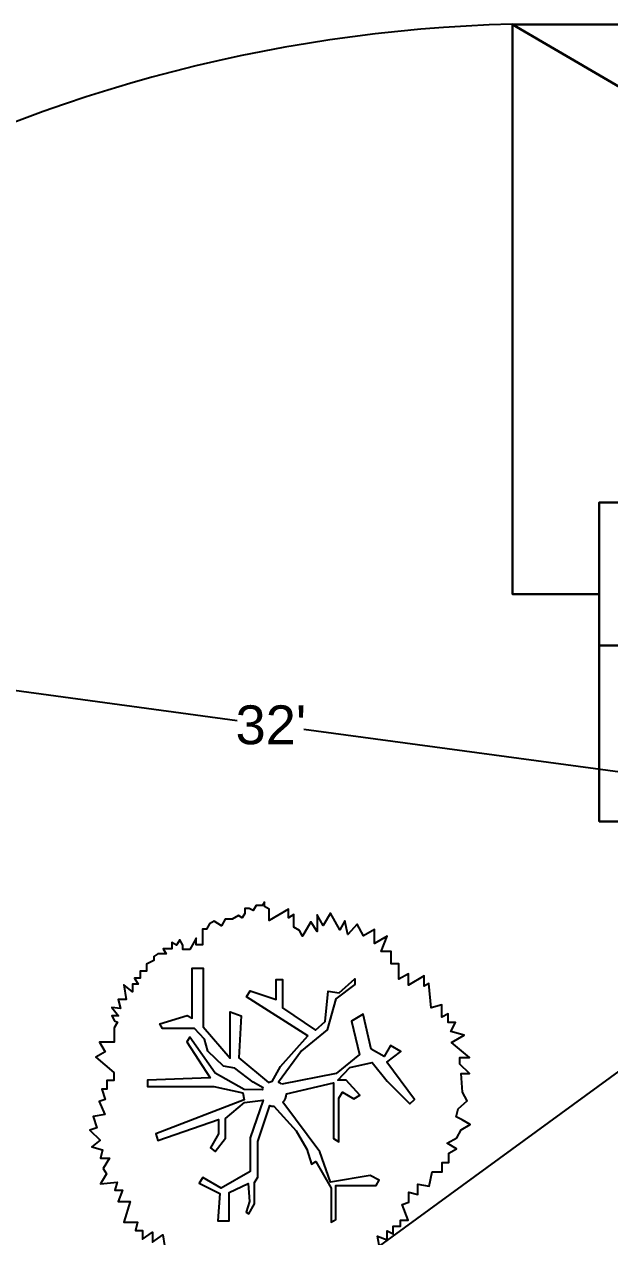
# Model space of a CAD drawing. Header units: millimetres. Extents: x -419 to 20046, y -14642 to 2638.
# Drawn here: x 2773.8 to 2924.6, y -9104.7 to -8792.7 of the extents above; entities that cross this region are included whole.
import ezdxf

# ---------------------------------------------------------------- set-up
doc = ezdxf.new("R2010")
doc.units = ezdxf.units.MM
doc.layers.add('PDF2_0', color=7, linetype='Continuous', true_color=0x636466)
doc.layers.add('PDF2_Text', color=7, linetype='Continuous')
doc.styles.add('PDF Arial', font='arial.ttf')

msp = doc.modelspace()

# ---------------------------------------------------------------- linework, layer by layer
at = {"layer": 'PDF2_0', "color": 7, "lineweight": 30}
for points in [[(2921.863, -8939.332), (2899.522, -8939.332), (2899.522, -8792.75), (3026.124, -8792.75), (3038.748, -8813.911)], [(2935.85, -8813.911), (2899.522, -8792.75)], [(3026.305, -8903.096), (2935.85, -8903.096), (2935.85, -8952.592), (2921.863, -8952.592)], [(2938.665, -8997.82), (2921.863, -8997.82), (2921.863, -8915.719), (2935.85, -8915.719)]]:
    msp.add_lwpolyline(points, dxfattribs=at)
at = {"layer": 'PDF2_0', "color": 7, "lineweight": 25}
for points in [[(2724.423, -8957.678), (2828.683, -8971.846)], [(2950.199, -8988.284), (2845.848, -8974.207)], [(2949.109, -9045.863), (2715.614, -9216.149), (2541.423, -9216.149)]]:
    msp.add_lwpolyline(points, dxfattribs=at)
at = {"layer": 'PDF2_0', "color": 3, "lineweight": 25}
msp.add_lwpolyline([(2865.374, -9107.802), (2864.738, -9104.532), (2867.281, -9105.531), (2867.281, -9103.17), (2868.825, -9103.987), (2868.825, -9101.989), (2870.732, -9101.989), (2870.732, -9100.445), (2872.64, -9100.445), (2871.096, -9096.449), (2872.821, -9095.813), (2872.821, -9093.271), (2875.183, -9093.815), (2875.183, -9091.182), (2878.089, -9091.727), (2878.815, -9088.003), (2881.449, -9088.003), (2881.449, -9085.642), (2883.175, -9085.642), (2883.175, -9083.19), (2885.082, -9082.1), (2882.72, -9080.647), (2885.173, -9079.284), (2886.353, -9077.196), (2888.624, -9075.833), (2886.535, -9074.653), (2884.991, -9073.835), (2885.536, -9071.837), (2887.897, -9069.748), (2886.626, -9067.478), (2886.353, -9062.665), (2888.442, -9062.665), (2885.99, -9060.303), (2885.99, -9058.578), (2888.442, -9058.578), (2883.81, -9054.763), (2887.08, -9052.856), (2883.629, -9051.857), (2884.9, -9049.587), (2882.993, -9049.587), (2882.993, -9047.316), (2881.358, -9048.224), (2881.358, -9045.046), (2878.634, -9045.772), (2877.998, -9039.506), (2876.817, -9040.232), (2876.817, -9037.598), (2872.73, -9039.96), (2872.73, -9037.054), (2870.278, -9038.416), (2870.278, -9034.511), (2868.28, -9034.511), (2868.28, -9031.332), (2865.737, -9031.332), (2867.281, -9027.336), (2864.012, -9029.243), (2864.012, -9025.61), (2861.196, -9027.245), (2859.562, -9024.248), (2857.11, -9026.973), (2856.383, -9023.431), (2855.112, -9025.701), (2852.659, -9021.433), (2850.752, -9024.611), (2849.208, -9021.887), (2849.208, -9026.155), (2847.574, -9023.703), (2845.485, -9027.336), (2844.667, -9025.883), (2843.214, -9025.065), (2843.214, -9021.796), (2841.852, -9022.613), (2841.852, -9020.434), (2836.857, -9023.34), (2836.857, -9020.434), (2835.676, -9019.707), (2835.676, -9018.617), (2835.131, -9019.435), (2833.497, -9019.435), (2832.77, -9020.797), (2831.771, -9020.252), (2830.59, -9020.252), (2830.59, -9021.524), (2829.955, -9022.613), (2828.956, -9022.068), (2827.321, -9022.977), (2825.595, -9022.977), (2824.596, -9024.702), (2822.689, -9023.522), (2821.508, -9024.157), (2820.782, -9025.52), (2819.692, -9025.52), (2819.692, -9029.606), (2818.057, -9029.606), (2818.057, -9027.881), (2817.149, -9029.606), (2816.423, -9030.787), (2814.697, -9030.787), (2814.697, -9029.697), (2813.88, -9028.335), (2813.062, -9029.697), (2811.791, -9028.971), (2811.791, -9030.605), (2809.611, -9030.605), (2810.338, -9031.877), (2808.249, -9031.877), (2807.159, -9032.603), (2807.159, -9033.602), (2805.343, -9034.601), (2805.343, -9036.327), (2803.708, -9036.327), (2803.708, -9038.143), (2802.255, -9038.143), (2803.163, -9039.687), (2801.71, -9039.687), (2801.71, -9041.685), (2799.439, -9039.869), (2800.075, -9043.683), (2797.986, -9043.683), (2798.622, -9045.954), (2796.352, -9045.681), (2798.077, -9047.861), (2796.352, -9047.861), (2797.078, -9049.133), (2797.805, -9049.496), (2796.987, -9050.949), (2796.987, -9054.672), (2793.173, -9054.672), (2794.626, -9057.125), (2792.265, -9058.487), (2796.897, -9062.483), (2796.897, -9064.481), (2795.08, -9064.481), (2795.08, -9066.751), (2793.809, -9066.751), (2794.626, -9069.385), (2793.082, -9069.93), (2794.535, -9073.29), (2791.538, -9073.744), (2792.537, -9076.651), (2790.721, -9077.286), (2793.355, -9079.829), (2791.266, -9081.555), (2793.99, -9082.372), (2793.445, -9084.461), (2795.807, -9084.461), (2794.172, -9087.186), (2794.989, -9088.548), (2793.445, -9091.091), (2797.714, -9090.637), (2797.169, -9092.726), (2799.167, -9092.726), (2797.986, -9095.632), (2801.074, -9095.632), (2799.439, -9100.99), (2802.981, -9100.99), (2802.436, -9103.079), (2804.253, -9103.079), (2804.253, -9105.349), (2806.887, -9103.533), (2806.887, -9106.076), (2809.52, -9104.26), (2809.974, -9106.984)], dxfattribs=at)
for points in [[(2835.313, -9066.388), (2832.77, -9064.935), (2828.047, -9061.302), (2825.141, -9060.848), (2821.054, -9056.943), (2820.237, -9053.855), (2817.694, -9051.131), (2809.43, -9051.131), (2808.703, -9049.95), (2815.787, -9047.77), (2817.058, -9048.497), (2817.058, -9035.6), (2819.874, -9035.6), (2819.874, -9050.676), (2826.867, -9058.759), (2826.867, -9046.862), (2829.682, -9047.861), (2829.046, -9058.668), (2836.675, -9065.026, -0.0799846), (2837.656, -9064.691)], [(2837.674, -9064.753), (2839.763, -9060.939), (2846.847, -9053.038), (2831.044, -9042.957), (2831.953, -9041.413), (2838.673, -9043.683), (2838.673, -9038.507), (2840.308, -9038.507), (2840.308, -9045.772), (2848.845, -9051.585), (2851.297, -9049.314), (2852.114, -9041.504), (2854.93, -9041.958), (2858.926, -9038.325), (2858.926, -9039.778), (2854.022, -9043.502), (2851.842, -9051.494), (2845.212, -9056.852), (2839.309, -9064.935, -0.0744148), (2840.099, -9065.371)], [(2835.257, -9066.335, 0.0467476), (2835.041, -9066.933), (2830.409, -9066.842), (2822.962, -9062.574), (2816.423, -9053.31), (2815.696, -9054.582), (2821.69, -9063.845), (2805.524, -9064.39), (2805.524, -9066.025), (2822.598, -9066.025), (2830.136, -9067.66), (2830.409, -9069.476), (2807.704, -9078.195), (2808.249, -9079.92), (2823.87, -9074.562), (2823.87, -9078.195), (2821.781, -9081.827), (2822.962, -9082.736), (2825.686, -9079.375), (2825.686, -9074.289), (2830.5, -9070.203), (2835.313, -9069.567), (2831.953, -9079.284), (2831.953, -9087.912), (2824.505, -9092.181), (2819.783, -9089.456), (2818.875, -9090.909), (2824.142, -9093.543), (2823.688, -9100.627), (2826.594, -9100.627), (2826.594, -9093.361), (2831.499, -9091), (2831.862, -9095.632), (2830.954, -9098.356), (2831.68, -9098.81), (2833.133, -9096.268), (2833.133, -9090.728), (2833.951, -9089.365), (2833.951, -9080.193), (2837.033, -9070.935, 0.0830971), (2838.128, -9071.111), (2843.85, -9077.468), (2846.575, -9082.191), (2847.755, -9086.005), (2848.936, -9085.369), (2852.841, -9092.181), (2852.841, -9100.99), (2854.022, -9100.264), (2854.022, -9091.545), (2864.466, -9091.545), (2865.192, -9090.183), (2862.922, -9088.911), (2852.659, -9090.637), (2849.935, -9082.826), (2840.426, -9070.101, 0.1915969), (2841.307, -9067.932), (2853.477, -9065.117), (2853.477, -9068.295), (2853.477, -9079.466), (2854.839, -9080.283), (2854.839, -9072.291), (2854.839, -9069.022), (2855.747, -9067.478), (2858.653, -9069.204), (2860.197, -9068.295), (2856.746, -9064.39), (2854.567, -9064.39), (2857.654, -9061.121), (2863.376, -9059.849), (2867.281, -9064.663), (2873.094, -9070.475), (2874.274, -9069.385), (2867.19, -9059.758), (2870.823, -9057.034), (2868.099, -9055.49), (2866.464, -9058.305), (2863.104, -9056.398), (2861.106, -9047.407), (2858.109, -9049.223), (2860.107, -9057.851), (2854.112, -9062.665), (2840.126, -9065.48)]]:
    msp.add_lwpolyline(points, format="xyb", dxfattribs=at)
at = {"layer": 'PDF2_0', "color": 7, "lineweight": 25}
msp.add_arc((2908.831, -9178.505), 385.936, 91.39528, 119.31152, dxfattribs=at)

# ---------------------------------------------------------------- texts
at = {"layer": 'PDF2_Text', "insert": (2828.229, -8978.108), "char_height": 9.9997, "attachment_point": 7, "style": 'PDF Arial'}
msp.add_mtext("32'", dxfattribs=at)

doc.saveas('drawing.dxf')
